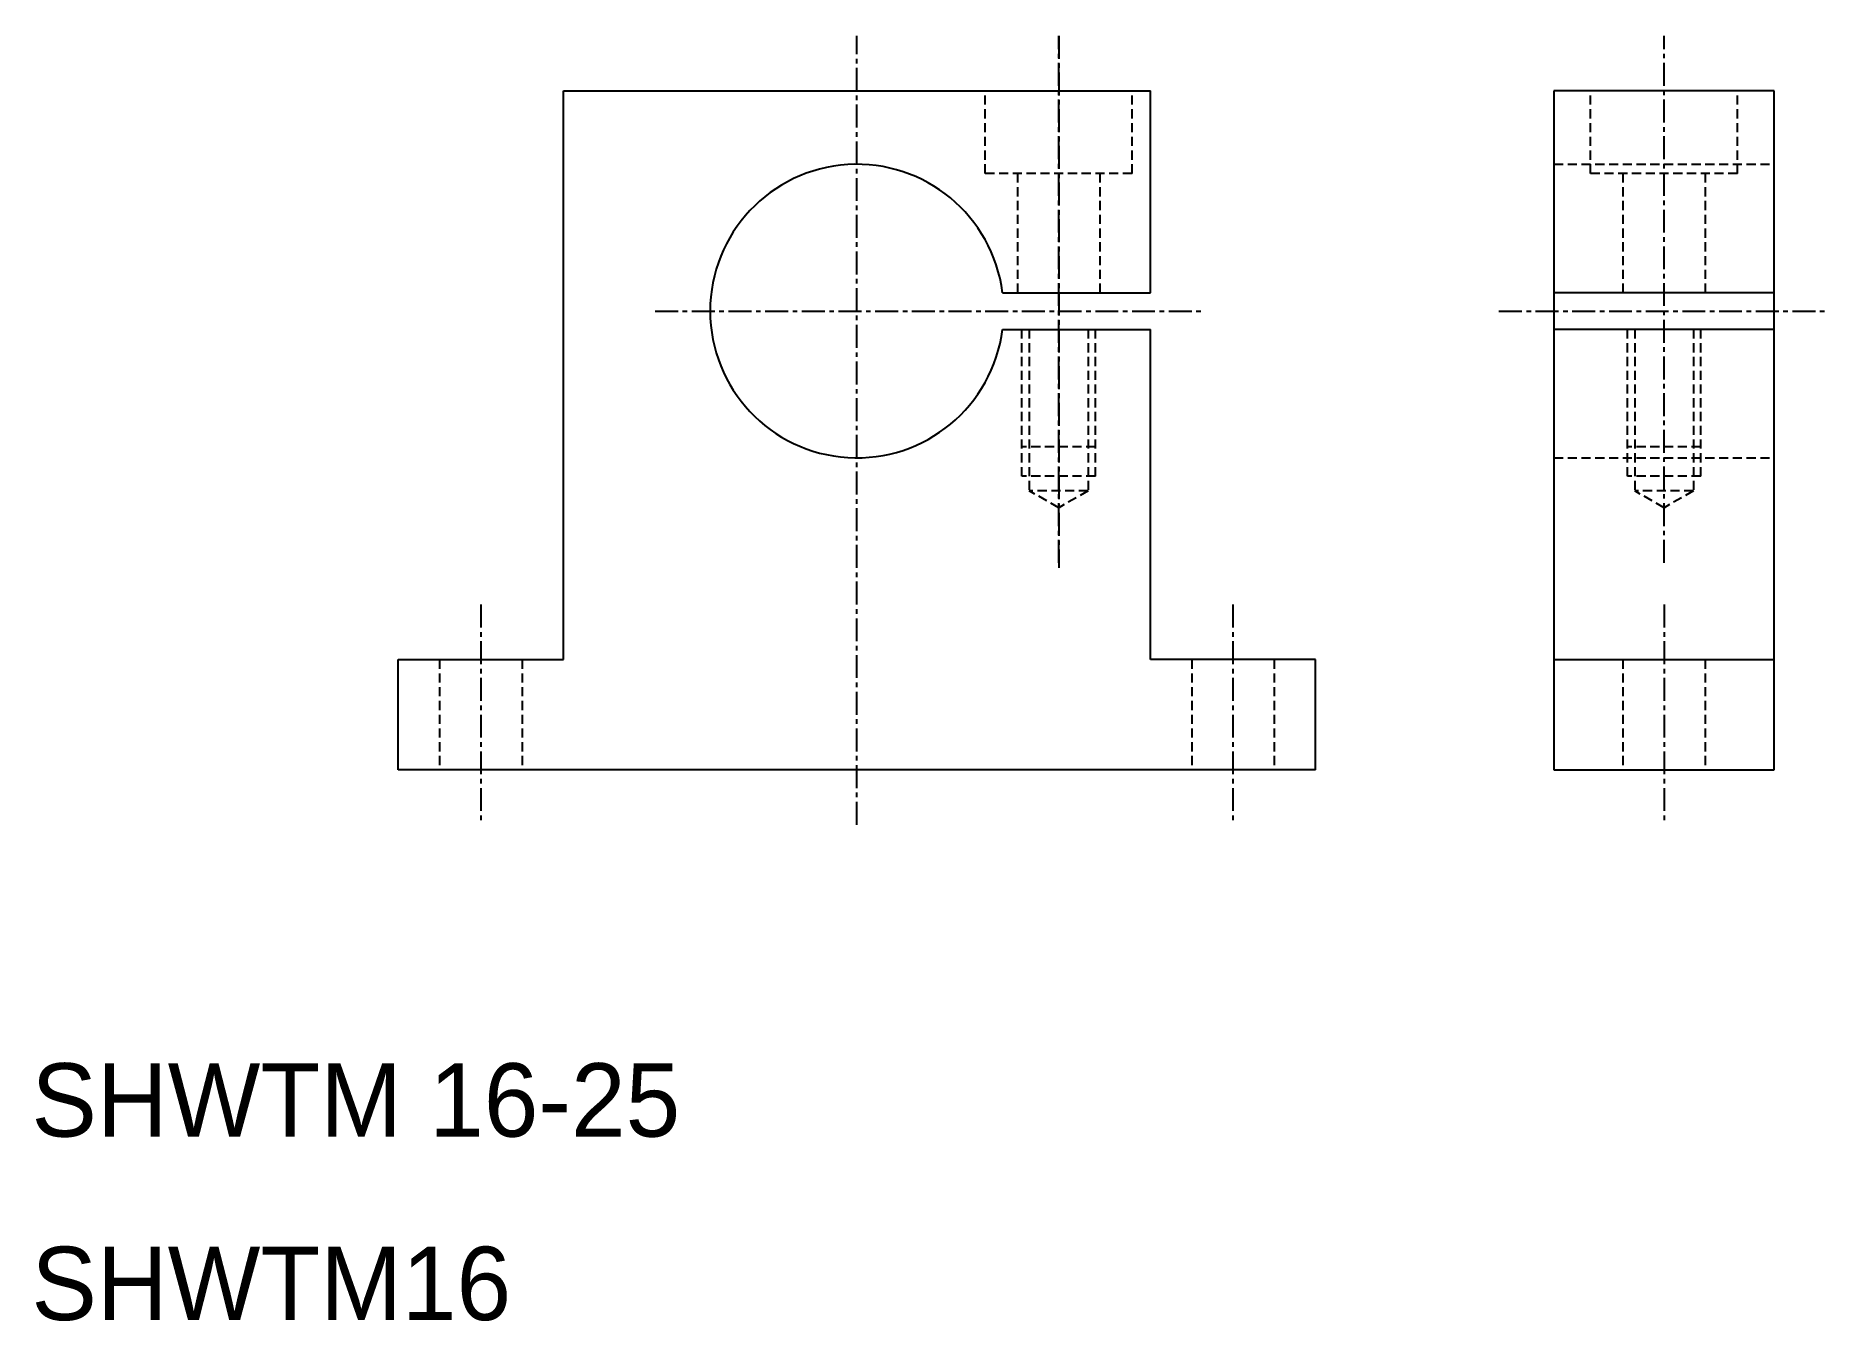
# Model space of a CAD drawing. Extents: x 10.2 to 108, y 9.9 to 80.
import ezdxf

# ---------------------------------------------------------------- set-up
doc = ezdxf.new("R2010")
doc.units = 0
doc.linetypes.add('CENTER', pattern=[2, 1.25, -0.25, 0.25, -0.25])
doc.linetypes.add('DASHED', pattern=[0.75, 0.5, -0.25])
doc.layers.get('0').update_dxf_attribs({"linetype": 'CONTINUOUS'})
doc.layers.add('CENTER', color=1, linetype='CENTER')

msp = doc.modelspace()

# ---------------------------------------------------------------- linework, layer by layer
at = {"color": 7, "linetype": 'CONTINUOUS'}
for p, q in [((39, 77), (55, 77)), ((39, 46), (39, 77)), ((55, 77), (71, 77)), ((71, 66), (71, 77)), ((93, 77), (93, 40)), ((105, 77), (93, 77)), ((105, 40), (105, 77)), ((62.937, 66), (71, 66)), ((105, 66), (93, 66)), ((62.937, 64), (71, 64)), ((71, 46), (71, 64)), ((105, 64), (93, 64)), ((30, 40), (30, 46)), ((30, 46), (39, 46)), ((80, 46), (71, 46)), ((80, 40), (80, 46)), ((93, 46), (105, 46)), ((80, 40), (30, 40)), ((93, 40), (105, 40))]:
    msp.add_line(p, q, dxfattribs=at)
at = {"color": 3, "linetype": 'DASHED'}
for p, q in [((62, 72.5), (62, 77)), ((70, 72.5), (70, 77)), ((95, 72.5), (95, 77)), ((103, 72.5), (103, 77)), ((70, 72.5), (62, 72.5)), ((63.75, 72.5), (63.75, 66)), ((68.25, 72.5), (68.25, 66)), ((93, 73), (105, 73)), ((103, 72.5), (95, 72.5)), ((96.75, 72.5), (96.75, 66)), ((101.25, 72.5), (101.25, 66)), ((64, 56), (64, 64)), ((64.4, 64), (64.4, 55.2)), ((67.6, 64), (67.6, 55.2)), ((68, 56), (68, 64)), ((97, 56), (97, 64)), ((97.4, 64), (97.4, 55.2)), ((100.6, 64), (100.6, 55.2)), ((101, 56), (101, 64)), ((68, 57.6), (64, 57.6)), ((93, 57), (105, 57)), ((101, 57.6), (97, 57.6)), ((68, 56), (64, 56)), ((101, 56), (97, 56)), ((67.6, 55.2), (64.4, 55.2)), ((66, 54.276), (64.4, 55.2)), ((67.6, 55.2), (66, 54.276)), ((100.6, 55.2), (97.4, 55.2)), ((99, 54.276), (97.4, 55.2)), ((100.6, 55.2), (99, 54.276)), ((32.25, 46), (32.25, 40)), ((36.75, 46), (36.75, 40)), ((73.25, 46), (73.25, 40)), ((77.75, 46), (77.75, 40)), ((96.75, 46), (96.75, 40)), ((101.25, 46), (101.25, 40))]:
    msp.add_line(p, q, dxfattribs=at)
at = {"color": 7, "linetype": 'CONTINUOUS'}
msp.add_arc((55, 65), 8, 7.18076, 352.81924, dxfattribs=at)
at = {"layer": 'CENTER', "color": 1, "linetype": 'CENTER'}
for p, q in [((55, 37), (55, 80)), ((66, 80), (66, 51)), ((66, 51.276), (66, 80)), ((99, 51.276), (99, 80)), ((44, 65), (74, 65)), ((90, 65), (108, 65)), ((34.5, 49), (34.5, 37)), ((75.5, 49), (75.5, 37)), ((99, 49), (99, 37))]:
    msp.add_line(p, q, dxfattribs=at)

# ---------------------------------------------------------------- texts
at = {"color": 7, "linetype": 'CONTINUOUS'}
for s, p in [('SHWTM 16-25', (10, 20)), ('SHWTM16', (10, 10))]:
    msp.add_text(s, height=4, dxfattribs=at).set_placement(p)

doc.saveas('drawing.dxf')
